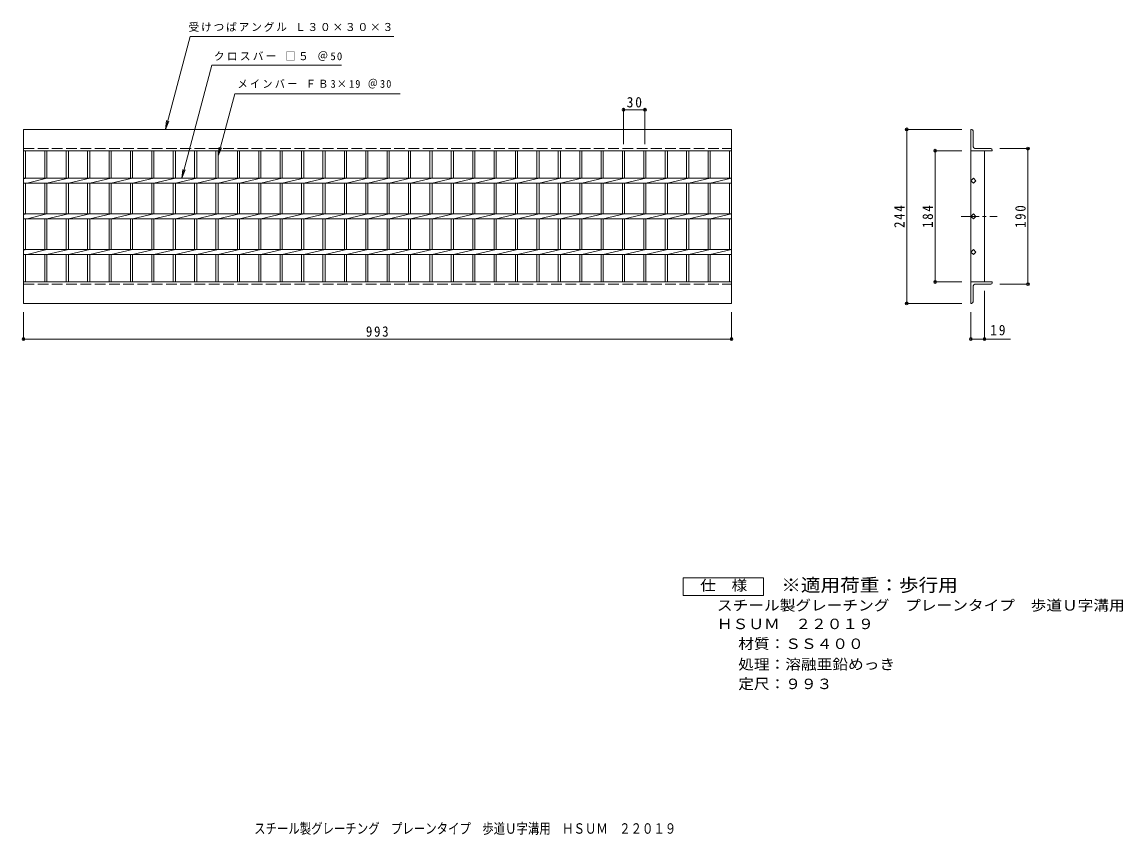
# Model space of a CAD drawing. Units: millimetres, scale not verified. Extents: x -732 to 811, y -680 to 460.
import ezdxf
from ezdxf.enums import TextEntityAlignment as Align

# ---------------------------------------------------------------- set-up
doc = ezdxf.new("R2010")
doc.units = ezdxf.units.MM
doc.header["$LTSCALE"] = 5
doc.header["$PDMODE"] = 32
doc.header["$PDSIZE"] = 4
doc.linetypes.add('CHAIN1', pattern=[8, 5, -1, 1, -1])
doc.linetypes.add('DASHED3', pattern=[4, 3, -1])
for name, color, linetype, lineweight in [('A-1_ピット', 2, 'Continuous', 9), ('A-2_蓋', 3, 'Continuous', 9), ('A-4_寸法', 7, 'Continuous', 9), ('F-5_F-5ﾚｲﾔ', 2, 'Continuous', 9)]:
    doc.layers.add(name, color=color, linetype=linetype, lineweight=lineweight)
doc.layers.add('F-F_F-Fﾚｲﾔ', color=2, linetype='Continuous')
doc.styles.add('ＭＳ ゴシック', font='')
doc.styles.get('ＭＳ ゴシック').set_extended_font_data('MS Gothic')

msp = doc.modelspace()

# ---------------------------------------------------------------- linework, layer by layer
at = {"layer": 'A-1_ピット'}
for p, q in [((-730.415, 309.607), (262.585, 309.607)), ((-730.415, 279.608), (-730.415, 309.607)), ((262.585, 309.607), (262.585, 279.608)), ((599.177, 309.607), (598.177, 309.607)), ((598.177, 309.607), (598.177, 279.608)), ((601.177, 286.608), (601.177, 307.608)), ((-730.415, 279.608), (262.585, 279.608)), ((598.177, 279.608), (628.177, 279.608)), ((605.177, 282.608), (626.177, 282.608)), ((628.177, 280.608), (628.177, 279.608)), ((-730.415, 65.608), (-730.415, 95.608)), ((-730.415, 95.608), (262.585, 95.608)), ((262.585, 95.608), (262.585, 65.608)), ((598.177, 65.608), (598.177, 95.608)), ((598.177, 95.608), (628.177, 95.608)), ((628.177, 94.608), (628.177, 95.608)), ((601.177, 88.608), (601.177, 67.608)), ((605.177, 92.608), (626.177, 92.608)), ((-730.415, 65.608), (262.585, 65.608)), ((599.177, 65.608), (598.177, 65.608))]:
    msp.add_line(p, q, dxfattribs=at)
at = {"layer": 'A-1_ピット', "linetype": 'DASHED3'}
for p, q in [((-730.415, 282.608), (262.585, 282.608)), ((-730.415, 92.608), (262.585, 92.608))]:
    msp.add_line(p, q, dxfattribs=at)
at = {"layer": 'A-1_ピット'}
for centre, radius, start, end in [((599.177, 307.608), 2, 0, 90), ((605.177, 286.608), 4, 180, 270), ((626.177, 280.608), 2, 0, 90), ((626.177, 94.608), 2, 270, 0), ((605.177, 88.608), 4, 90, 180), ((599.177, 67.608), 2, 270, 0)]:
    msp.add_arc(centre, radius, start, end, dxfattribs=at)
at = {"layer": 'A-2_蓋'}
for p, q in [((-730.415, 279.608), (-730.415, 95.608)), ((-727.415, 241.108), (-727.415, 279.608)), ((-700.416, 279.608), (-700.416, 241.108)), ((-697.416, 279.608), (-697.416, 241.108)), ((-670.415, 279.608), (-670.415, 241.108)), ((-667.415, 279.608), (-667.415, 241.108)), ((-640.416, 279.608), (-640.416, 241.108)), ((-637.415, 279.608), (-637.415, 241.108)), ((-610.416, 279.608), (-610.416, 241.108)), ((-607.416, 279.608), (-607.416, 241.108)), ((-580.416, 279.608), (-580.416, 241.108)), ((-577.416, 279.608), (-577.416, 241.108)), ((-550.415, 279.608), (-550.415, 241.108)), ((-547.415, 279.608), (-547.415, 241.108)), ((-520.415, 279.608), (-520.415, 241.108)), ((-517.416, 279.608), (-517.416, 241.108)), ((-490.416, 279.608), (-490.416, 241.108)), ((-487.415, 279.608), (-487.415, 241.108)), ((-460.415, 279.608), (-460.415, 241.108)), ((-457.415, 279.608), (-457.415, 241.108)), ((-430.415, 279.608), (-430.415, 241.108)), ((-427.415, 279.608), (-427.415, 241.108)), ((-400.416, 279.608), (-400.416, 241.108)), ((-397.415, 279.608), (-397.415, 241.108)), ((-370.416, 279.608), (-370.416, 241.108)), ((-367.415, 279.608), (-367.415, 241.108)), ((-340.415, 279.608), (-340.415, 241.108)), ((-337.415, 279.608), (-337.415, 241.108)), ((-310.415, 279.608), (-310.415, 241.108)), ((-307.415, 279.608), (-307.415, 241.108)), ((-280.415, 279.608), (-280.415, 241.108)), ((-277.416, 279.608), (-277.416, 241.108)), ((-250.415, 279.608), (-250.415, 241.108)), ((-247.415, 279.608), (-247.415, 241.108)), ((-220.415, 279.608), (-220.415, 241.108)), ((-217.415, 279.608), (-217.415, 241.108)), ((-190.415, 279.608), (-190.415, 241.108)), ((-187.415, 279.608), (-187.415, 241.108)), ((-160.416, 279.608), (-160.416, 241.108)), ((-157.415, 279.608), (-157.415, 241.108)), ((-130.415, 279.608), (-130.415, 241.108)), ((-127.415, 279.608), (-127.415, 241.108)), ((-100.415, 279.608), (-100.415, 241.108)), ((-97.415, 279.608), (-97.415, 241.108)), ((-70.415, 279.608), (-70.415, 241.108)), ((-67.415, 279.608), (-67.415, 241.108)), ((-40.415, 279.608), (-40.415, 241.108)), ((-37.415, 279.608), (-37.415, 241.108)), ((-10.415, 279.608), (-10.415, 241.108)), ((-7.415, 279.608), (-7.415, 241.108)), ((19.585, 279.608), (19.585, 241.108)), ((22.585, 279.608), (22.585, 241.108)), ((49.585, 279.608), (49.585, 241.108)), ((52.585, 279.608), (52.585, 241.108)), ((79.584, 279.608), (79.584, 241.108)), ((82.585, 279.608), (82.585, 241.108)), ((109.585, 279.608), (109.585, 241.108)), ((112.585, 279.608), (112.585, 241.108)), ((139.585, 279.608), (139.585, 241.108)), ((142.585, 279.608), (142.585, 241.108)), ((169.585, 279.608), (169.585, 241.108)), ((172.585, 279.608), (172.585, 241.108)), ((199.585, 279.608), (199.585, 241.108)), ((202.585, 279.608), (202.585, 241.108)), ((229.585, 279.608), (229.585, 241.108)), ((232.585, 279.608), (232.585, 241.108)), ((259.585, 279.608), (259.585, 241.108)), ((262.585, 95.608), (262.585, 279.608)), ((598.177, 95.608), (598.177, 279.608)), ((617.177, 279.608), (617.177, 95.608)), ((-730.415, 241.108), (262.585, 241.108)), ((-725.415, 241.108), (-730.415, 240.274)), ((-730.415, 234.108), (262.585, 234.108)), ((-727.415, 191.108), (-727.415, 234.108)), ((-697.416, 241.108), (-725.416, 234.108)), ((-700.416, 234.108), (-700.416, 191.108)), ((-667.415, 241.108), (-697.416, 234.108)), ((-697.416, 234.108), (-697.416, 191.108)), ((-670.415, 234.108), (-670.415, 191.108)), ((-637.415, 241.108), (-667.415, 234.108)), ((-667.415, 234.108), (-667.415, 191.108)), ((-640.416, 234.108), (-640.416, 191.108)), ((-607.416, 241.108), (-637.415, 234.108)), ((-637.415, 234.108), (-637.415, 191.108)), ((-610.416, 234.108), (-610.416, 191.108)), ((-577.416, 241.108), (-607.416, 234.108)), ((-607.416, 234.108), (-607.416, 191.108)), ((-580.416, 234.108), (-580.416, 191.108)), ((-547.415, 241.108), (-577.416, 234.108)), ((-577.416, 234.108), (-577.416, 191.108)), ((-550.415, 234.108), (-550.415, 191.108)), ((-517.415, 241.108), (-547.415, 234.108)), ((-547.415, 234.108), (-547.415, 191.108)), ((-520.415, 234.108), (-520.415, 191.108)), ((-487.415, 241.108), (-517.416, 234.108)), ((-517.416, 234.108), (-517.416, 191.108)), ((-490.416, 234.108), (-490.416, 191.108)), ((-457.415, 241.108), (-487.415, 234.108)), ((-487.415, 234.108), (-487.415, 191.108)), ((-460.415, 234.108), (-460.415, 191.108)), ((-427.415, 241.108), (-457.415, 234.108)), ((-457.415, 234.108), (-457.415, 191.108)), ((-430.415, 234.108), (-430.415, 191.108)), ((-397.415, 241.108), (-427.415, 234.108)), ((-427.415, 234.108), (-427.415, 191.108)), ((-400.416, 234.108), (-400.416, 191.108)), ((-367.415, 241.108), (-397.415, 234.108)), ((-397.415, 234.108), (-397.415, 191.108)), ((-370.416, 234.108), (-370.416, 191.108)), ((-337.415, 241.108), (-367.415, 234.108)), ((-367.415, 234.108), (-367.415, 191.108)), ((-340.415, 234.108), (-340.415, 191.108)), ((-307.415, 241.108), (-337.415, 234.108)), ((-337.415, 234.108), (-337.415, 191.108)), ((-310.415, 234.108), (-310.415, 191.108)), ((-277.415, 241.108), (-307.415, 234.108)), ((-307.415, 234.108), (-307.415, 191.108)), ((-280.415, 234.108), (-280.415, 191.108)), ((-247.415, 241.108), (-277.416, 234.108)), ((-277.416, 234.108), (-277.416, 191.108)), ((-250.415, 234.108), (-250.415, 191.108)), ((-217.415, 241.108), (-247.415, 234.108)), ((-247.415, 234.108), (-247.415, 191.108)), ((-220.415, 234.108), (-220.415, 191.108)), ((-187.415, 241.108), (-217.415, 234.108)), ((-217.415, 234.108), (-217.415, 191.108)), ((-190.415, 234.108), (-190.415, 191.108)), ((-157.415, 241.108), (-187.415, 234.108)), ((-187.415, 234.108), (-187.415, 191.108)), ((-160.416, 234.108), (-160.416, 191.108)), ((-127.415, 241.108), (-157.415, 234.108)), ((-157.415, 234.108), (-157.415, 191.108)), ((-130.415, 234.108), (-130.415, 191.108)), ((-97.415, 241.108), (-127.415, 234.108)), ((-127.415, 234.108), (-127.415, 191.108)), ((-100.415, 234.108), (-100.415, 191.108)), ((-67.415, 241.108), (-97.415, 234.108)), ((-97.415, 234.108), (-97.415, 191.108)), ((-70.415, 234.108), (-70.415, 191.108)), ((-37.415, 241.108), (-67.415, 234.108)), ((-67.415, 234.108), (-67.415, 191.108)), ((-40.415, 234.108), (-40.415, 191.108)), ((-7.415, 241.108), (-37.415, 234.108)), ((-37.415, 234.108), (-37.415, 191.108)), ((-10.415, 234.108), (-10.415, 191.108)), ((22.585, 241.108), (-7.415, 234.108)), ((-7.415, 234.108), (-7.415, 191.108)), ((19.585, 234.108), (19.585, 191.108)), ((52.585, 241.108), (22.585, 234.108)), ((22.585, 234.108), (22.585, 191.108)), ((49.585, 234.108), (49.585, 191.108)), ((82.585, 241.108), (52.585, 234.108)), ((52.585, 234.108), (52.585, 191.108)), ((79.584, 234.108), (79.584, 191.108)), ((112.585, 241.108), (82.585, 234.108)), ((82.585, 234.108), (82.585, 191.108)), ((109.585, 234.108), (109.585, 191.108)), ((142.585, 241.108), (112.585, 234.108)), ((112.585, 234.108), (112.585, 191.108)), ((139.585, 234.108), (139.585, 191.108)), ((172.585, 241.108), (142.585, 234.108)), ((142.585, 234.108), (142.585, 191.108)), ((169.585, 234.108), (169.585, 191.108)), ((202.585, 241.108), (172.585, 234.108)), ((172.585, 234.108), (172.585, 191.108)), ((199.585, 234.108), (199.585, 191.108)), ((232.585, 241.108), (202.585, 234.108)), ((202.585, 234.108), (202.585, 191.108)), ((229.585, 234.108), (229.585, 191.108)), ((262.585, 241.108), (232.585, 234.108)), ((232.585, 234.108), (232.585, 191.108)), ((259.585, 234.108), (259.585, 191.108)), ((-730.415, 191.108), (262.585, 191.108)), ((-725.415, 191.108), (-730.415, 190.274)), ((-697.416, 191.108), (-725.416, 184.108)), ((-667.415, 191.108), (-697.416, 184.108)), ((-637.415, 191.108), (-667.415, 184.108)), ((-607.416, 191.108), (-637.415, 184.108)), ((-577.416, 191.108), (-607.416, 184.108)), ((-547.415, 191.108), (-577.416, 184.108)), ((-517.415, 191.108), (-547.415, 184.108)), ((-487.415, 191.108), (-517.416, 184.108)), ((-457.415, 191.108), (-487.415, 184.108)), ((-427.415, 191.108), (-457.415, 184.108)), ((-397.415, 191.108), (-427.415, 184.108)), ((-367.415, 191.108), (-397.415, 184.108)), ((-337.415, 191.108), (-367.415, 184.108)), ((-307.415, 191.108), (-337.415, 184.108)), ((-277.415, 191.108), (-307.415, 184.108)), ((-247.415, 191.108), (-277.416, 184.108)), ((-217.415, 191.108), (-247.415, 184.108)), ((-187.415, 191.108), (-217.415, 184.108)), ((-157.415, 191.108), (-187.415, 184.108)), ((-127.415, 191.108), (-157.415, 184.108)), ((-97.415, 191.108), (-127.415, 184.108)), ((-67.415, 191.108), (-97.415, 184.108)), ((-37.415, 191.108), (-67.415, 184.108)), ((-7.415, 191.108), (-37.415, 184.108)), ((22.585, 191.108), (-7.415, 184.108)), ((52.585, 191.108), (22.585, 184.108)), ((82.585, 191.108), (52.585, 184.108)), ((112.585, 191.108), (82.585, 184.108)), ((142.585, 191.108), (112.585, 184.108)), ((172.585, 191.108), (142.585, 184.108)), ((202.585, 191.108), (172.585, 184.108)), ((232.585, 191.108), (202.585, 184.108)), ((262.585, 191.108), (232.585, 184.108)), ((-730.415, 184.108), (262.585, 184.108)), ((-727.415, 141.108), (-727.415, 184.108)), ((-700.416, 184.108), (-700.416, 141.108)), ((-697.416, 184.108), (-697.416, 141.108)), ((-670.415, 184.108), (-670.415, 141.108)), ((-667.415, 184.108), (-667.415, 141.108)), ((-640.416, 184.108), (-640.416, 141.108)), ((-637.415, 184.108), (-637.415, 141.108)), ((-610.416, 184.108), (-610.416, 141.108)), ((-607.416, 184.108), (-607.416, 141.108)), ((-580.416, 184.108), (-580.416, 141.108)), ((-577.416, 184.108), (-577.416, 141.108)), ((-550.415, 184.108), (-550.415, 141.108)), ((-547.415, 184.108), (-547.415, 141.108)), ((-520.415, 184.108), (-520.415, 141.108)), ((-517.416, 184.108), (-517.416, 141.108)), ((-490.416, 184.108), (-490.416, 141.108)), ((-487.415, 184.108), (-487.415, 141.108)), ((-460.415, 184.108), (-460.415, 141.108)), ((-457.415, 184.108), (-457.415, 141.108)), ((-430.415, 184.108), (-430.415, 141.108)), ((-427.415, 184.108), (-427.415, 141.108)), ((-400.416, 184.108), (-400.416, 141.108)), ((-397.415, 184.108), (-397.415, 141.108)), ((-370.416, 184.108), (-370.416, 141.108)), ((-367.415, 184.108), (-367.415, 141.108)), ((-340.415, 184.108), (-340.415, 141.108)), ((-337.415, 184.108), (-337.415, 141.108)), ((-310.415, 184.108), (-310.415, 141.108)), ((-307.415, 184.108), (-307.415, 141.108)), ((-280.415, 184.108), (-280.415, 141.108)), ((-277.416, 184.108), (-277.416, 141.108)), ((-250.415, 184.108), (-250.415, 141.108)), ((-247.415, 184.108), (-247.415, 141.108)), ((-220.415, 184.108), (-220.415, 141.108)), ((-217.415, 184.108), (-217.415, 141.108)), ((-190.415, 184.108), (-190.415, 141.108)), ((-187.415, 184.108), (-187.415, 141.108)), ((-160.416, 184.108), (-160.416, 141.108)), ((-157.415, 184.108), (-157.415, 141.108)), ((-130.415, 184.108), (-130.415, 141.108)), ((-127.415, 184.108), (-127.415, 141.108)), ((-100.415, 184.108), (-100.415, 141.108)), ((-97.415, 184.108), (-97.415, 141.108)), ((-70.415, 184.108), (-70.415, 141.108)), ((-67.415, 184.108), (-67.415, 141.108)), ((-40.415, 184.108), (-40.415, 141.108)), ((-37.415, 184.108), (-37.415, 141.108)), ((-10.415, 184.108), (-10.415, 141.108)), ((-7.415, 184.108), (-7.415, 141.108)), ((19.585, 184.108), (19.585, 141.108)), ((22.585, 184.108), (22.585, 141.108)), ((49.585, 184.108), (49.585, 141.108)), ((52.585, 184.108), (52.585, 141.108)), ((79.584, 184.108), (79.584, 141.108)), ((82.585, 184.108), (82.585, 141.108)), ((109.585, 184.108), (109.585, 141.108)), ((112.585, 184.108), (112.585, 141.108)), ((139.585, 184.108), (139.585, 141.108)), ((142.585, 184.108), (142.585, 141.108)), ((169.585, 184.108), (169.585, 141.108)), ((172.585, 184.108), (172.585, 141.108)), ((199.585, 184.108), (199.585, 141.108)), ((202.585, 184.108), (202.585, 141.108)), ((229.585, 184.108), (229.585, 141.108)), ((232.585, 184.108), (232.585, 141.108)), ((259.585, 184.108), (259.585, 141.108)), ((-730.415, 141.108), (262.585, 141.108)), ((-725.415, 141.108), (-730.415, 140.274)), ((-697.416, 141.108), (-725.416, 134.108)), ((-667.415, 141.108), (-697.416, 134.108)), ((-637.415, 141.108), (-667.415, 134.108)), ((-607.416, 141.108), (-637.415, 134.108)), ((-577.416, 141.108), (-607.416, 134.108)), ((-547.415, 141.108), (-577.416, 134.108)), ((-517.415, 141.108), (-547.415, 134.108)), ((-487.415, 141.108), (-517.416, 134.108)), ((-457.415, 141.108), (-487.415, 134.108)), ((-427.415, 141.108), (-457.415, 134.108)), ((-397.415, 141.108), (-427.415, 134.108)), ((-367.415, 141.108), (-397.415, 134.108)), ((-337.415, 141.108), (-367.415, 134.108)), ((-307.415, 141.108), (-337.415, 134.108)), ((-277.415, 141.108), (-307.415, 134.108)), ((-247.415, 141.108), (-277.416, 134.108)), ((-217.415, 141.108), (-247.415, 134.108)), ((-187.415, 141.108), (-217.415, 134.108)), ((-157.415, 141.108), (-187.415, 134.108)), ((-127.415, 141.108), (-157.415, 134.108)), ((-97.415, 141.108), (-127.415, 134.108)), ((-67.415, 141.108), (-97.415, 134.108)), ((-37.415, 141.108), (-67.415, 134.108)), ((-7.415, 141.108), (-37.415, 134.108)), ((22.585, 141.108), (-7.415, 134.108)), ((52.585, 141.108), (22.585, 134.108)), ((82.585, 141.108), (52.585, 134.108)), ((112.585, 141.108), (82.585, 134.108)), ((142.585, 141.108), (112.585, 134.108)), ((172.585, 141.108), (142.585, 134.108)), ((202.585, 141.108), (172.585, 134.108)), ((232.585, 141.108), (202.585, 134.108)), ((262.585, 141.108), (232.585, 134.108)), ((-730.415, 134.108), (262.585, 134.108)), ((-727.415, 95.608), (-727.415, 134.108)), ((-700.416, 134.108), (-700.416, 95.608)), ((-697.416, 134.108), (-697.416, 95.608)), ((-670.415, 134.108), (-670.415, 95.608)), ((-667.415, 134.108), (-667.415, 95.608)), ((-640.416, 134.108), (-640.416, 95.608)), ((-637.415, 134.108), (-637.415, 95.608)), ((-610.416, 134.108), (-610.416, 95.608)), ((-607.416, 134.108), (-607.416, 95.608)), ((-580.416, 134.108), (-580.416, 95.608)), ((-577.416, 134.108), (-577.416, 95.608)), ((-550.415, 134.108), (-550.415, 95.608)), ((-547.415, 134.108), (-547.415, 95.608)), ((-520.415, 134.108), (-520.415, 95.608)), ((-517.416, 134.108), (-517.416, 95.608)), ((-490.416, 134.108), (-490.416, 95.608)), ((-487.415, 134.108), (-487.415, 95.608)), ((-460.415, 134.108), (-460.415, 95.608)), ((-457.415, 134.108), (-457.415, 95.608)), ((-430.415, 134.108), (-430.415, 95.608)), ((-427.415, 134.108), (-427.415, 95.608)), ((-400.416, 134.108), (-400.416, 95.608)), ((-397.415, 134.108), (-397.415, 95.608)), ((-370.416, 134.108), (-370.416, 95.608)), ((-367.415, 134.108), (-367.415, 95.608)), ((-340.415, 134.108), (-340.415, 95.608)), ((-337.415, 134.108), (-337.415, 95.608)), ((-310.415, 134.108), (-310.415, 95.608)), ((-307.415, 134.108), (-307.415, 95.608)), ((-280.415, 134.108), (-280.415, 95.608)), ((-277.416, 134.108), (-277.416, 95.608)), ((-250.415, 134.108), (-250.415, 95.608)), ((-247.415, 134.108), (-247.415, 95.608)), ((-220.415, 134.108), (-220.415, 95.608)), ((-217.415, 134.108), (-217.415, 95.608)), ((-190.415, 134.108), (-190.415, 95.608)), ((-187.415, 134.108), (-187.415, 95.608)), ((-160.416, 134.108), (-160.416, 95.608)), ((-157.415, 134.108), (-157.415, 95.608)), ((-130.415, 134.108), (-130.415, 95.608)), ((-127.415, 134.108), (-127.415, 95.608)), ((-100.415, 134.108), (-100.415, 95.608)), ((-97.415, 134.108), (-97.415, 95.608)), ((-70.415, 134.108), (-70.415, 95.608)), ((-67.415, 134.108), (-67.415, 95.608)), ((-40.415, 134.108), (-40.415, 95.608)), ((-37.415, 134.108), (-37.415, 95.608)), ((-10.415, 134.108), (-10.415, 95.608)), ((-7.415, 134.108), (-7.415, 95.608)), ((19.585, 134.108), (19.585, 95.608)), ((22.585, 134.108), (22.585, 95.608)), ((49.585, 134.108), (49.585, 95.608)), ((52.585, 134.108), (52.585, 95.608)), ((79.584, 134.108), (79.584, 95.608)), ((82.585, 134.108), (82.585, 95.608)), ((109.585, 134.108), (109.585, 95.608)), ((112.585, 134.108), (112.585, 95.608)), ((139.585, 134.108), (139.585, 95.608)), ((142.585, 134.108), (142.585, 95.608)), ((169.585, 134.108), (169.585, 95.608)), ((172.585, 134.108), (172.585, 95.608)), ((199.585, 134.108), (199.585, 95.608)), ((202.585, 134.108), (202.585, 95.608)), ((229.585, 134.108), (229.585, 95.608)), ((232.585, 134.108), (232.585, 95.608)), ((259.585, 134.108), (259.585, 95.608))]:
    msp.add_line(p, q, dxfattribs=at)
at = {"layer": 'A-2_蓋', "linetype": 'CHAIN1'}
msp.add_line((584.633, 187.608), (635.136, 187.608), dxfattribs=at)
at = {"layer": 'A-2_蓋'}
for points in [[(605.248, 237.608), (601.713, 234.072), (598.177, 237.608), (601.713, 241.143)], [(605.248, 187.608), (601.713, 184.072), (598.177, 187.608), (601.713, 191.143)], [(605.248, 137.608), (601.713, 134.072), (598.177, 137.608), (601.713, 141.143)]]:
    msp.add_lwpolyline(points, close=True, dxfattribs=at)
at = {"layer": 'A-4_寸法'}
for p, q in [((-531.273, 309.607), (-496.439, 439.608)), ((-496.439, 439.608), (-211.131, 439.608)), ((-508.474, 241.108), (-466.004, 399.607)), ((-466.004, 399.607), (-284.308, 399.607)), ((-457.415, 272.372), (-434.041, 359.607)), ((-434.041, 359.607), (-201.92, 359.607)), ((111.085, 288.744), (111.085, 338.684)), ((111.085, 337.184), (141.085, 337.184)), ((141.085, 288.744), (141.085, 338.684)), ((-531.273, 309.607), (-529.641, 322)), ((-531.273, 309.607), (-526.489, 321.156)), ((585.677, 309.607), (506.677, 309.607)), ((508.177, 65.608), (508.177, 309.607)), ((-457.415, 272.372), (-455.784, 284.765)), ((-457.415, 272.372), (-452.632, 283.921)), ((585.677, 279.608), (546.677, 279.608)), ((548.177, 95.608), (548.177, 279.608)), ((638.677, 282.608), (679.677, 282.608)), ((678.177, 92.608), (678.177, 282.608)), ((-508.474, 241.108), (-506.843, 253.501)), ((-508.474, 241.108), (-503.691, 252.656)), ((585.677, 95.608), (546.677, 95.608)), ((617.177, 83.108), (617.177, 14.108)), ((638.677, 92.608), (679.677, 92.608)), ((585.677, 65.608), (506.677, 65.608)), ((-730.415, 53.108), (-730.415, 14.108)), ((262.585, 53.108), (262.585, 14.108)), ((598.177, 53.108), (598.177, 14.108)), ((-730.415, 15.608), (262.585, 15.608)), ((598.177, 15.608), (653.861, 15.608))]:
    msp.add_line(p, q, dxfattribs=at)
for p in [(111.085, 337.184), (141.085, 337.184), (508.177, 309.607), (548.177, 279.608), (678.177, 282.608), (548.177, 95.608), (678.177, 92.608), (508.177, 65.608), (-730.415, 15.608), (262.585, 15.608), (598.177, 15.608), (617.177, 15.608)]:
    msp.add_point(p, dxfattribs=at)
at = {"layer": 'F-5_F-5ﾚｲﾔ'}
msp.add_lwpolyline([(194.775, -344.08), (194.775, -319.08), (307.275, -319.08), (307.275, -344.08)], close=True, dxfattribs=at)

# ---------------------------------------------------------------- texts
at = {"layer": 'A-4_寸法', "char_height": 11, "attachment_point": 7, "style": 'ＭＳ ゴシック'}
for s, insert in [('\\T1.17;受けつばアングル\\~Ｌ３０×３０×３', (-498.887, 446.321)), ('\\T1.21;クロスバー\\~□５\\~＠50', (-463.299, 405.597)), ('\\T1.22;\\W0.95;メインバー\\~ＦＢ3×19\\~＠30', (-430.147, 366.843))]:
    msp.add_mtext(s, dxfattribs=dict(at, insert=insert))
at = {"layer": 'A-4_寸法', "color": 2, "char_height": 14.66, "attachment_point": 7, "style": 'ＭＳ ゴシック'}
for s, insert in [('\\T1.27;\\W0.95;30', (115.46, 340.184)), ('\\T1.27;\\W0.9;993', (-250.165, 18.608)), ('\\T1.27;\\W0.95;19', (625.263, 20.608))]:
    msp.add_mtext(s, dxfattribs=dict(at, insert=insert))
at = {"layer": 'A-4_寸法', "color": 2, "char_height": 14.66, "attachment_point": 7, "rotation": 90, "style": 'ＭＳ ゴシック'}
for s, insert in [('\\T1.27;\\W0.9;244', (505.177, 171.358)), ('\\T1.27;\\W0.9;184', (545.177, 171.358)), ('\\T1.27;\\W0.9;190', (675.177, 171.358))]:
    msp.add_mtext(s, dxfattribs=dict(at, insert=insert))
at = {"layer": 'F-5_F-5ﾚｲﾔ', "style": 'ＭＳ ゴシック', "width": 1.1}
for s, p in [('仕\u3000様', (218.525, -341.58)), ('スチール製グレーチング\u3000プレーンタイプ\u3000歩道Ｕ字溝用', (242.063, -369.613)), ('ＨＳＵＭ\u3000２２０１９', (242.063, -395.641)), ('材質：ＳＳ４００', (271.919, -423.476)), ('処理：溶融亜鉛めっき', (271.919, -452.287)), ('定尺：９９３', (271.919, -479.726))]:
    msp.add_text(s, height=14.66, dxfattribs=at).set_placement(p, align=Align.BOTTOM_LEFT)
at = {"layer": 'F-5_F-5ﾚｲﾔ', "color": 3, "style": 'ＭＳ ゴシック', "width": 1.1}
msp.add_text('※適用荷重：歩行用', height=18.33, dxfattribs=at).set_placement((332.275, -344.08), align=Align.BOTTOM_LEFT)
at = {"layer": 'F-F_F-Fﾚｲﾔ', "style": 'ＭＳ ゴシック', "width": 0.8}
msp.add_text('スチール製グレーチング\u3000プレーンタイプ\u3000歩道Ｕ字溝用\u3000ＨＳＵＭ\u3000２２０１９', height=14.66, dxfattribs=at).set_placement((-406.937, -682.547), align=Align.BOTTOM_LEFT)

doc.saveas('drawing.dxf')
